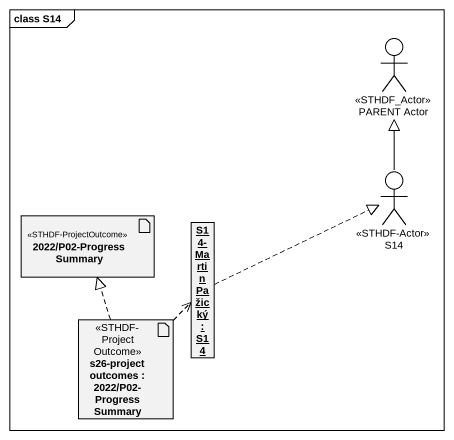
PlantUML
@startuml
mainframe class S14
allowmixing
hide circle
hide empty members
actor "PARENT Actor" as PARENT_Actor <<STHDF_Actor>>
actor S14 <<STHDF-Actor>>
artifact "2022/P02-Progress Summary" as a2022_P02_Progress_Summary <<STHDF-ProjectOutcome>>
object "S14-Martin Pažický : S14" as S14_Martin_Pažický
artifact "s26-project outcomes : 2022/P02-Progress Summary" as s26_project_outcomes <<STHDF-ProjectOutcome>>
S14 -up-|> PARENT_Actor
S14_Martin_Pažický .right.|> S14
s26_project_outcomes .up.|> a2022_P02_Progress_Summary
s26_project_outcomes .up.> S14_Martin_Pažický
@enduml
